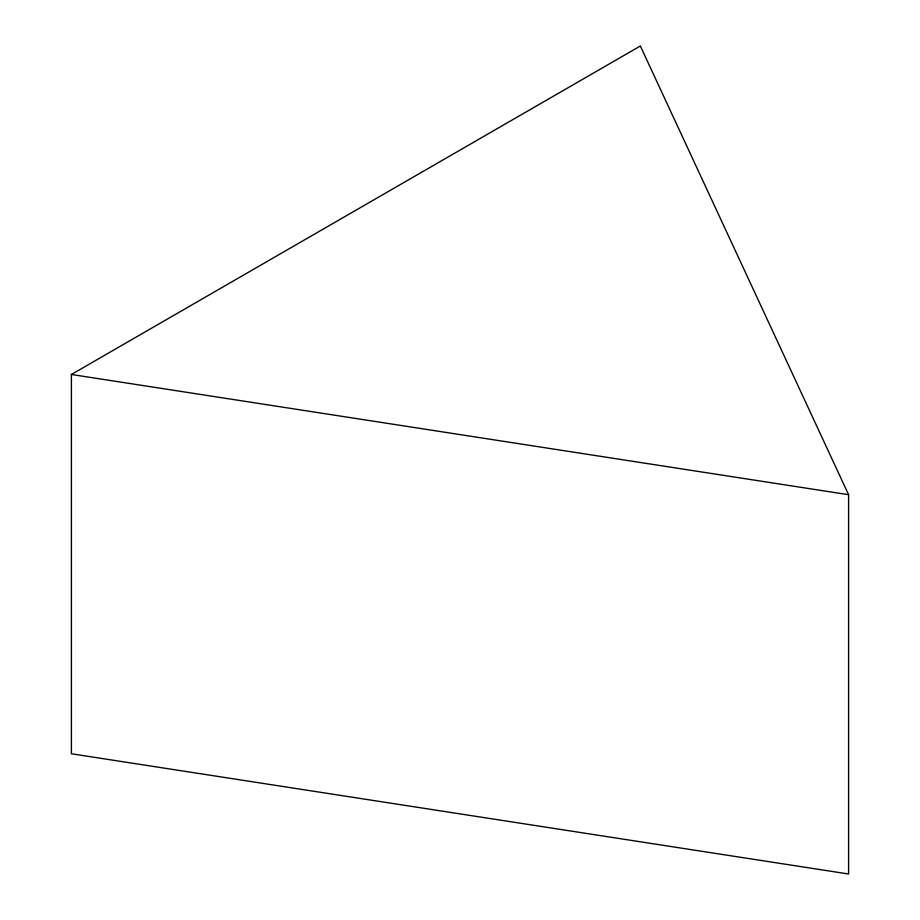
<?xml version="1.0" encoding="UTF-8"?>
<svg xmlns="http://www.w3.org/2000/svg" width="920" height="920" viewBox="0 0 920 920"><rect width="100%" height="100%" fill="white"/><g stroke="black" fill="none" stroke-linecap="round" stroke-linejoin="round"><path stroke-width="1.38" d="M71.403 374.474L640.343 46L848.596 494.707L848.596 874L71.403 753.768L71.403 374.474L848.596 494.707"/></g></svg>
